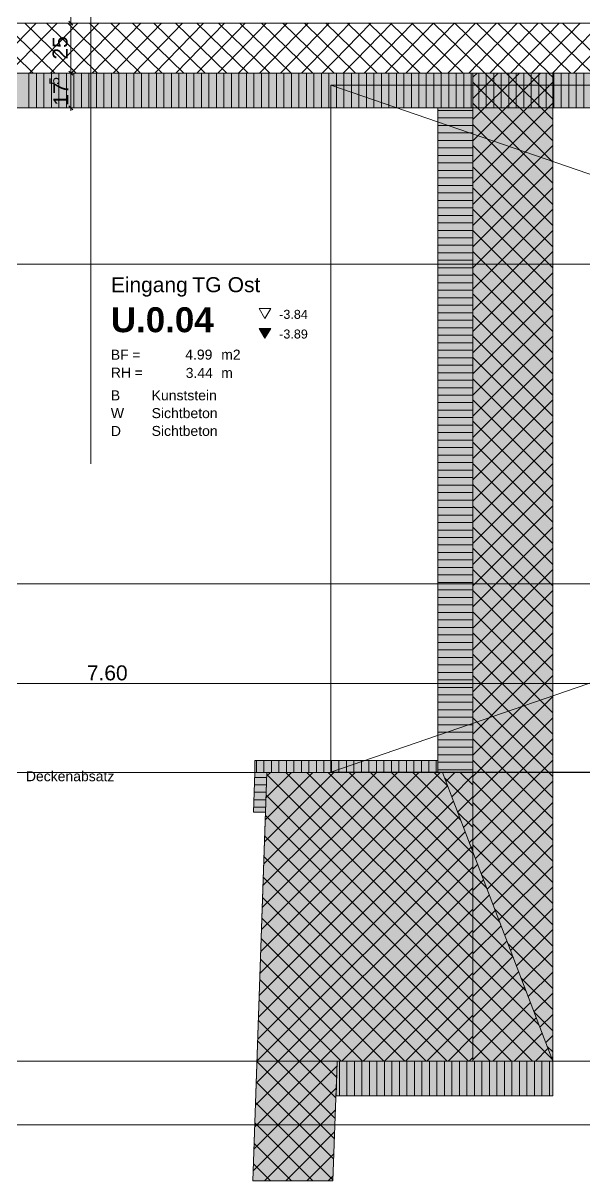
# Model space of a CAD drawing. Extents: x 0 to 1189, y 0 to 841.
# Drawn here: x 641.5 to 697.5, y 340.2 to 456.1 of the extents above; entities that cross this region are included whole.
import ezdxf
from ezdxf.lldxf.tags import DXFTag

# ---------------------------------------------------------------- set-up
doc = ezdxf.new("R2010")
doc.units = 0
doc.layers.get('0').update_dxf_attribs({"lineweight": 35})
for name, color, linetype, lineweight in [('211.5 Stahlbeton Kontur', 7, 'Continuous', 25), ('211.5 Stahlbeton Schraffur', 7, 'Continuous', 25), ('225.2 Dämmung Innen', 7, 'Continuous', 25), ('Bemassung', 7, 'Continuous', 25), ('Deckenabsätze', 7, 'Continuous', 25), ('Gebäude Kontur', 7, 'Continuous', 25), ('Hilfskörper', 7, 'Continuous', 25), ('Raumstempel', 7, 'Continuous', 25)]:
    doc.layers.add(name, color=color, linetype=linetype, lineweight=lineweight)
doc.styles.get("Standard").update_dxf_attribs({"font": 'arial.ttf'})
tags = doc.linetypes.add('DASHED2', pattern=[9.525, 6.35, -3.175]).pattern_tags.tags
tags[6:7] = [DXFTag(74, 4), DXFTag(75, 0), DXFTag(340, '0'), DXFTag(46, 1.0), DXFTag(50, 0.0), DXFTag(44, 0.0), DXFTag(45, 0.0)]
tags[4:5] = [DXFTag(74, 4), DXFTag(75, 0), DXFTag(340, '0'), DXFTag(46, 1.0), DXFTag(50, 0.0), DXFTag(44, 0.0), DXFTag(45, 0.0)]
tags = doc.linetypes.add('Strichlin_lang', pattern=[0.5, 0.3, -0.2]).pattern_tags.tags
tags[6:7] = [DXFTag(74, 4), DXFTag(75, 0), DXFTag(340, '0'), DXFTag(46, 1.0), DXFTag(50, 0.0), DXFTag(44, 0.0), DXFTag(45, 0.0)]
tags[4:5] = [DXFTag(74, 4), DXFTag(75, 0), DXFTag(340, '0'), DXFTag(46, 1.0), DXFTag(50, 0.0), DXFTag(44, 0.0), DXFTag(45, 0.0)]
tags = doc.linetypes.add('Wipeout_Contour', pattern=[1, 0, -1]).pattern_tags.tags
tags[6:7] = [DXFTag(74, 4), DXFTag(75, 0), DXFTag(340, '0'), DXFTag(46, 1.0), DXFTag(50, 0.0), DXFTag(44, 0.0), DXFTag(45, 0.0)]
tags[4:5] = [DXFTag(74, 4), DXFTag(75, 0), DXFTag(340, '0'), DXFTag(46, 1.0), DXFTag(50, 0.0), DXFTag(44, 0.0), DXFTag(45, 0.0)]

# ---------------------------------------------------------------- blocks, each defined once
blk = doc.blocks.new('Referenz-A0SO6TOG06', base_point=(4.4, 96.7))
at = {"layer": '211.5 Stahlbeton Kontur', "color": 0, "lineweight": 18}
for p, q in [((860.84, 456.12), (619.84, 456.12)), ((619.84, 451.13), (860.84, 451.13))]:
    blk.add_line(p, q, dxfattribs=at)
at = {"layer": '211.5 Stahlbeton Schraffur', "color": 0, "lineweight": 13}
for p, q in [((642.46, 451.13), (637.33, 456.12)), ((637.9, 451.13), (642.76, 456.12)), ((644.61, 451.13), (639.48, 456.12)), ((639.99, 451.13), (644.85, 456.12)), ((646.76, 451.13), (641.63, 456.12)), ((642.08, 451.13), (646.94, 456.12)), ((648.91, 451.13), (643.78, 456.12)), ((644.18, 451.13), (649.03, 456.12)), ((651.06, 451.13), (645.93, 456.12)), ((646.27, 451.13), (651.13, 456.12)), ((653.21, 451.13), (648.08, 456.12)), ((648.36, 451.13), (653.22, 456.12)), ((655.36, 451.13), (650.23, 456.12)), ((650.46, 451.13), (655.31, 456.12)), ((657.52, 451.13), (652.38, 456.12)), ((652.55, 451.13), (657.41, 456.12)), ((659.67, 451.13), (654.54, 456.12)), ((654.64, 451.13), (659.5, 456.12)), ((661.82, 451.13), (656.69, 456.12)), ((656.73, 451.13), (661.59, 456.12)), ((658.83, 451.13), (663.68, 456.12)), ((663.97, 451.13), (658.84, 456.12)), ((660.92, 451.13), (665.78, 456.12)), ((666.12, 451.13), (660.99, 456.12)), ((663.01, 451.13), (667.87, 456.12)), ((668.27, 451.13), (663.14, 456.12)), ((665.1, 451.13), (669.96, 456.12)), ((670.42, 451.13), (665.29, 456.12)), ((667.2, 451.13), (672.06, 456.12)), ((672.57, 451.13), (667.44, 456.12)), ((669.29, 451.13), (674.15, 456.12)), ((674.72, 451.13), (669.59, 456.12)), ((671.38, 451.13), (676.24, 456.12)), ((676.88, 451.13), (671.74, 456.12)), ((673.48, 451.13), (678.33, 456.12)), ((679.03, 451.13), (673.89, 456.12)), ((675.57, 451.13), (680.43, 456.12)), ((681.18, 451.13), (676.05, 456.12)), ((677.66, 451.13), (682.52, 456.12)), ((683.33, 451.13), (678.2, 456.12)), ((679.75, 451.13), (684.61, 456.12)), ((685.48, 451.13), (680.35, 456.12)), ((681.85, 451.13), (686.71, 456.12)), ((687.63, 451.13), (682.5, 456.12)), ((683.94, 451.13), (688.8, 456.12)), ((689.78, 451.13), (684.65, 456.12)), ((686.03, 451.13), (690.89, 456.12)), ((691.93, 451.13), (686.8, 456.12)), ((688.13, 451.13), (692.98, 456.12)), ((694.08, 451.13), (688.95, 456.12)), ((690.22, 451.13), (695.08, 456.12)), ((696.23, 451.13), (691.1, 456.12)), ((692.31, 451.13), (697.17, 456.12)), ((698.39, 451.13), (693.25, 456.12)), ((694.4, 451.13), (699.26, 456.12)), ((700.54, 451.13), (695.4, 456.12)), ((696.5, 451.13), (701.35, 456.12))]:
    blk.add_line(p, q, dxfattribs=at)
at = {"layer": '225.2 Dämmung Innen', "color": 0, "linetype": 'Wipeout_Contour', "lineweight": 0, "ltscale": 29.89805}
for p, q in [((782.74, 451.13), (619.84, 451.13)), ((619.84, 447.63), (782.74, 447.63))]:
    blk.add_line(p, q, dxfattribs=at)
at = {"layer": '225.2 Dämmung Innen', "color": 0, "lineweight": 13}
for p, q in [((782.74, 451.13), (619.84, 451.13)), ((642.04, 447.63), (642.04, 451.13)), ((642.79, 447.63), (642.79, 451.13)), ((643.54, 447.63), (643.54, 451.13)), ((644.29, 447.63), (644.29, 451.13)), ((645.04, 447.63), (645.04, 451.13)), ((645.79, 447.63), (645.79, 451.13)), ((646.54, 447.63), (646.54, 451.13)), ((647.29, 447.63), (647.29, 451.13)), ((648.04, 447.63), (648.04, 451.13)), ((648.79, 447.63), (648.79, 451.13)), ((649.54, 447.63), (649.54, 451.13)), ((650.29, 447.63), (650.29, 451.13)), ((651.04, 447.63), (651.04, 451.13)), ((651.79, 447.63), (651.79, 451.13)), ((652.54, 447.63), (652.54, 451.13)), ((653.29, 447.63), (653.29, 451.13)), ((654.04, 447.63), (654.04, 451.13)), ((654.79, 447.63), (654.79, 451.13)), ((655.54, 447.63), (655.54, 451.13)), ((656.29, 447.63), (656.29, 451.13)), ((657.04, 447.63), (657.04, 451.13)), ((657.79, 447.63), (657.79, 451.13)), ((658.54, 447.63), (658.54, 451.13)), ((659.29, 447.63), (659.29, 451.13)), ((660.04, 447.63), (660.04, 451.13)), ((660.79, 447.63), (660.79, 451.13)), ((661.54, 447.63), (661.54, 451.13)), ((662.29, 447.63), (662.29, 451.13)), ((663.04, 447.63), (663.04, 451.13)), ((663.79, 447.63), (663.79, 451.13)), ((664.54, 447.63), (664.54, 451.13)), ((665.29, 447.63), (665.29, 451.13)), ((666.04, 447.63), (666.04, 451.13)), ((666.79, 447.63), (666.79, 451.13)), ((667.54, 447.63), (667.54, 451.13)), ((668.29, 447.63), (668.29, 451.13)), ((669.04, 447.63), (669.04, 451.13)), ((669.79, 447.63), (669.79, 451.13)), ((670.54, 447.63), (670.54, 451.13)), ((671.29, 447.63), (671.29, 451.13)), ((672.04, 447.63), (672.04, 451.13)), ((672.79, 447.63), (672.79, 451.13)), ((673.54, 447.63), (673.54, 451.13)), ((674.29, 447.63), (674.29, 451.13)), ((675.04, 447.63), (675.04, 451.13)), ((675.79, 447.63), (675.79, 451.13)), ((676.54, 447.63), (676.54, 451.13)), ((677.29, 447.63), (677.29, 451.13)), ((678.04, 447.63), (678.04, 451.13)), ((678.79, 447.63), (678.79, 451.13)), ((679.54, 447.63), (679.54, 451.13)), ((680.29, 447.63), (680.29, 451.13)), ((681.04, 447.63), (681.04, 451.13)), ((681.79, 447.63), (681.79, 451.13)), ((682.54, 447.63), (682.54, 451.13)), ((683.29, 447.63), (683.29, 451.13)), ((684.04, 447.63), (684.04, 451.13)), ((684.79, 447.63), (684.79, 451.13)), ((685.54, 447.63), (685.54, 451.13)), ((686.29, 447.63), (686.29, 451.13)), ((687.04, 447.63), (687.04, 451.13)), ((687.79, 447.63), (687.79, 451.13)), ((688.54, 447.63), (688.54, 451.13)), ((689.29, 447.63), (689.29, 451.13)), ((690.04, 447.63), (690.04, 451.13)), ((690.79, 447.63), (690.79, 451.13)), ((691.54, 447.63), (691.54, 451.13)), ((692.29, 447.63), (692.29, 451.13)), ((693.04, 447.63), (693.04, 451.13)), ((693.79, 447.63), (693.79, 451.13)), ((694.54, 447.63), (694.54, 451.13)), ((695.29, 447.63), (695.29, 451.13)), ((696.04, 447.63), (696.04, 451.13)), ((696.79, 447.63), (696.79, 451.13)), ((697.54, 447.63), (697.54, 451.13)), ((619.84, 447.63), (782.74, 447.63))]:
    blk.add_line(p, q, dxfattribs=at)
at = {"layer": '225.2 Dämmung Innen', "color": 7, "linetype": 'Wipeout_Contour', "lineweight": 0, "ltscale": 29.89805, "true_color": 0xffffff}
for points in [[(619.84, 447.63), (782.74, 447.63), (619.84, 451.13)], [(782.74, 447.63), (619.84, 451.13), (782.74, 451.13)]]:
    blk.add_solid(points, dxfattribs=at)
at = {"layer": 'Bemassung', "color": 0, "lineweight": 13}
for p, q in [((646.23, 484.13), (646.23, 456.12)), ((645.85, 456.12), (650.67, 456.12)), ((650.23, 456.12), (645.85, 456.12)), ((646.03, 456.32), (646.43, 455.92)), ((646.43, 455.92), (646.03, 456.32)), ((646.23, 456.12), (646.23, 456.42)), ((646.23, 456.12), (646.23, 455.82)), ((646.23, 451.13), (646.23, 456.12)), ((650.34, 451.13), (645.85, 451.13)), ((650.34, 451.12), (645.85, 451.12)), ((646.03, 451.33), (646.43, 450.93)), ((646.43, 450.92), (646.03, 451.32)), ((646.23, 451.12), (646.23, 451.42)), ((646.23, 450.83), (646.23, 451.13)), ((646.23, 447.63), (646.23, 451.12)), ((650.34, 447.63), (645.85, 447.63)), ((646.03, 447.83), (646.43, 447.43)), ((646.23, 447.33), (646.23, 447.63)), ((619.84, 432), (860.84, 432)), ((166.34, 400), (860.83, 400)), ((725.83, 390), (573.83, 390))]:
    blk.add_line(p, q, dxfattribs=at)
at = {"layer": 'Deckenabsätze', "color": 0, "linetype": 'Wipeout_Contour', "lineweight": 0, "ltscale": 29.071083}
for p, q in [((694.44, 451.13), (686.44, 451.13)), ((686.44, 451.13), (686.44, 373.16)), ((694.44, 352.22), (694.44, 451.13)), ((686.44, 373.16), (694.44, 352.22))]:
    blk.add_line(p, q, dxfattribs=at)
at = {"layer": 'Deckenabsätze', "color": 0, "lineweight": 13}
for p, q in [((686.44, 450.71), (686.86, 451.13)), ((686.44, 448.59), (688.98, 451.13)), ((686.44, 446.47), (691.1, 451.13)), ((686.44, 444.34), (693.22, 451.13)), ((686.44, 451.13), (694.44, 451.13)), ((686.44, 352.22), (686.44, 451.13)), ((694.44, 444.34), (687.65, 451.13)), ((694.44, 446.47), (689.78, 451.13)), ((694.44, 448.59), (691.9, 451.13)), ((694.44, 450.71), (694.02, 451.13)), ((694.44, 451.13), (694.44, 352.22)), ((686.44, 442.22), (694.44, 450.22)), ((694.44, 442.22), (686.44, 450.22)), ((686.44, 447.63), (682.94, 447.63)), ((682.94, 447.63), (682.94, 381.12)), ((682.94, 447.38), (686.44, 447.38)), ((686.44, 440.1), (694.44, 448.1)), ((694.44, 440.1), (686.44, 448.1)), ((686.44, 381.12), (686.44, 447.63)), ((682.94, 446.63), (686.44, 446.63)), ((682.94, 445.88), (686.44, 445.88)), ((682.94, 445.13), (686.44, 445.13)), ((686.44, 437.98), (694.44, 445.98)), ((694.44, 437.98), (686.44, 445.98)), ((682.94, 444.38), (686.44, 444.38)), ((682.94, 443.63), (686.44, 443.63)), ((682.94, 442.88), (686.44, 442.88)), ((686.44, 435.86), (694.44, 443.86)), ((694.44, 435.86), (686.44, 443.86)), ((682.94, 442.13), (686.44, 442.13)), ((686.44, 433.74), (694.44, 441.74)), ((694.44, 433.74), (686.44, 441.74)), ((682.94, 441.38), (686.44, 441.38)), ((682.94, 440.63), (686.44, 440.63)), ((682.94, 439.88), (686.44, 439.88)), ((686.44, 431.62), (694.44, 439.62)), ((694.44, 431.62), (686.44, 439.62)), ((682.94, 439.13), (686.44, 439.13)), ((682.94, 438.38), (686.44, 438.38)), ((682.94, 437.63), (686.44, 437.63)), ((686.44, 429.5), (694.44, 437.5)), ((694.44, 429.5), (686.44, 437.5)), ((682.94, 436.88), (686.44, 436.88)), ((682.94, 436.13), (686.44, 436.13)), ((682.94, 435.38), (686.44, 435.38)), ((682.94, 434.63), (686.44, 434.63)), ((686.44, 427.37), (694.44, 435.37)), ((694.44, 427.37), (686.44, 435.37)), ((682.94, 433.88), (686.44, 433.88)), ((682.94, 433.13), (686.44, 433.13)), ((682.94, 432.38), (686.44, 432.38)), ((686.44, 425.25), (694.44, 433.25)), ((694.44, 425.25), (686.44, 433.25)), ((682.94, 431.63), (686.44, 431.63)), ((682.94, 430.88), (686.44, 430.88)), ((682.94, 430.13), (686.44, 430.13)), ((686.44, 423.13), (694.44, 431.13)), ((694.44, 423.13), (686.44, 431.13)), ((682.94, 429.38), (686.44, 429.38)), ((686.44, 421.01), (694.44, 429.01)), ((694.44, 421.01), (686.44, 429.01)), ((682.94, 428.63), (686.44, 428.63)), ((682.94, 427.88), (686.44, 427.88)), ((682.94, 427.13), (686.44, 427.13)), ((686.44, 418.89), (694.44, 426.89)), ((694.44, 418.89), (686.44, 426.89)), ((682.94, 426.38), (686.44, 426.38)), ((682.94, 425.63), (686.44, 425.63)), ((682.94, 424.88), (686.44, 424.88)), ((686.44, 416.77), (694.44, 424.77)), ((694.44, 416.77), (686.44, 424.77)), ((682.94, 424.13), (686.44, 424.13)), ((682.94, 423.38), (686.44, 423.38)), ((682.94, 422.63), (686.44, 422.63)), ((682.94, 421.88), (686.44, 421.88)), ((686.44, 414.65), (694.44, 422.65)), ((694.44, 414.65), (686.44, 422.65)), ((682.94, 421.13), (686.44, 421.13)), ((682.94, 420.38), (686.44, 420.38)), ((682.94, 419.63), (686.44, 419.63)), ((686.44, 412.53), (694.44, 420.53)), ((694.44, 412.53), (686.44, 420.53)), ((682.94, 418.88), (686.44, 418.88)), ((686.44, 410.4), (694.44, 418.4)), ((694.44, 410.4), (686.44, 418.4)), ((682.94, 418.13), (686.44, 418.13)), ((682.94, 417.38), (686.44, 417.38)), ((682.94, 416.63), (686.44, 416.63)), ((686.44, 408.28), (694.44, 416.28)), ((694.44, 408.28), (686.44, 416.28)), ((682.94, 415.88), (686.44, 415.88)), ((682.94, 415.13), (686.44, 415.13)), ((682.94, 414.38), (686.44, 414.38)), ((686.44, 406.16), (694.44, 414.16)), ((694.44, 406.16), (686.44, 414.16)), ((682.94, 413.63), (686.44, 413.63)), ((682.94, 412.88), (686.44, 412.88)), ((682.94, 412.13), (686.44, 412.13)), ((686.44, 404.04), (694.44, 412.04)), ((694.44, 404.04), (686.44, 412.04)), ((682.94, 411.38), (686.44, 411.38)), ((682.94, 410.63), (686.44, 410.63)), ((682.94, 409.88), (686.44, 409.88)), ((682.94, 409.13), (686.44, 409.13)), ((686.44, 401.92), (694.44, 409.92)), ((694.44, 401.92), (686.44, 409.92)), ((682.94, 408.38), (686.44, 408.38)), ((682.94, 407.63), (686.44, 407.63)), ((682.94, 406.88), (686.44, 406.88)), ((686.44, 399.8), (694.44, 407.8)), ((694.44, 399.8), (686.44, 407.8)), ((682.94, 406.13), (686.44, 406.13)), ((686.44, 397.68), (694.44, 405.68)), ((694.44, 397.68), (686.44, 405.68)), ((682.94, 405.38), (686.44, 405.38)), ((682.94, 404.63), (686.44, 404.63)), ((682.94, 403.88), (686.44, 403.88)), ((686.44, 395.55), (694.44, 403.55)), ((694.44, 395.55), (686.44, 403.55)), ((682.94, 403.13), (686.44, 403.13)), ((682.94, 402.38), (686.44, 402.38)), ((682.94, 401.63), (686.44, 401.63)), ((686.44, 393.43), (694.44, 401.43)), ((694.44, 393.43), (686.44, 401.43)), ((682.94, 400.88), (686.44, 400.88)), ((682.94, 400.13), (686.44, 400.13)), ((682.94, 399.38), (686.44, 399.38)), ((686.44, 391.31), (694.44, 399.31)), ((694.44, 391.31), (686.44, 399.31)), ((682.94, 398.63), (686.44, 398.63)), ((682.94, 397.88), (686.44, 397.88)), ((682.94, 397.13), (686.44, 397.13)), ((682.94, 396.38), (686.44, 396.38)), ((686.44, 389.19), (694.44, 397.19)), ((694.44, 389.19), (686.44, 397.19)), ((682.94, 395.63), (686.44, 395.63)), ((682.94, 394.88), (686.44, 394.88)), ((682.94, 394.13), (686.44, 394.13)), ((686.44, 387.07), (694.44, 395.07)), ((694.44, 387.07), (686.44, 395.07)), ((682.94, 393.38), (686.44, 393.38)), ((686.44, 384.95), (694.44, 392.95)), ((694.44, 384.95), (686.44, 392.95)), ((682.94, 392.63), (686.44, 392.63)), ((682.94, 391.88), (686.44, 391.88)), ((682.94, 391.13), (686.44, 391.13)), ((686.44, 382.83), (694.44, 390.83)), ((694.44, 382.83), (686.44, 390.83)), ((682.94, 390.38), (686.44, 390.38)), ((682.94, 389.63), (686.44, 389.63)), ((682.94, 388.88), (686.44, 388.88)), ((686.44, 380.71), (694.44, 388.71)), ((694.44, 380.71), (686.44, 388.71)), ((682.94, 388.13), (686.44, 388.13)), ((682.94, 387.38), (686.44, 387.38)), ((682.94, 386.63), (686.44, 386.63)), ((686.44, 378.58), (694.44, 386.58)), ((694.44, 378.58), (686.44, 386.58)), ((682.94, 385.88), (686.44, 385.88)), ((682.94, 385.13), (686.44, 385.13)), ((682.94, 384.38), (686.44, 384.38)), ((682.94, 383.63), (686.44, 383.63)), ((686.44, 376.46), (694.44, 384.46)), ((694.44, 376.46), (686.44, 384.46)), ((682.94, 382.88), (686.44, 382.88)), ((664.64, 382.32), (682.94, 382.32)), ((664.64, 381.12), (664.64, 382.32)), ((664.79, 381.12), (664.79, 382.32)), ((665.54, 381.12), (665.54, 382.32)), ((666.29, 381.12), (666.29, 382.32)), ((667.04, 381.12), (667.04, 382.32)), ((667.79, 381.12), (667.79, 382.32)), ((668.54, 381.12), (668.54, 382.32)), ((669.29, 381.12), (669.29, 382.32)), ((670.04, 381.12), (670.04, 382.32)), ((670.79, 381.12), (670.79, 382.32)), ((671.54, 381.12), (671.54, 382.32)), ((672.29, 381.12), (672.29, 382.32)), ((673.04, 381.12), (673.04, 382.32)), ((673.79, 381.12), (673.79, 382.32)), ((674.54, 381.12), (674.54, 382.32)), ((675.29, 381.12), (675.29, 382.32)), ((676.04, 381.12), (676.04, 382.32)), ((676.79, 381.12), (676.79, 382.32)), ((677.54, 381.12), (677.54, 382.32)), ((678.29, 381.12), (678.29, 382.32)), ((679.04, 381.12), (679.04, 382.32)), ((679.79, 381.12), (679.79, 382.32)), ((680.54, 381.12), (680.54, 382.32)), ((681.29, 381.12), (681.29, 382.32)), ((682.04, 381.12), (682.04, 382.32)), ((682.79, 381.12), (682.79, 382.32)), ((682.94, 382.32), (682.94, 381.12)), ((682.94, 382.13), (686.44, 382.13)), ((682.94, 381.38), (686.44, 381.38)), ((686.44, 374.34), (694.44, 382.34)), ((694.44, 374.34), (686.44, 382.34)), ((665.84, 381.12), (664.44, 340.22)), ((664.64, 381.12), (664.5, 377.12)), ((664.62, 380.62), (665.82, 380.62)), ((682.94, 381.12), (664.64, 381.12)), ((665.84, 381.12), (664.64, 381.12)), ((665.23, 363.19), (683.16, 381.12)), ((665.3, 365.38), (681.04, 381.12)), ((665.38, 367.58), (678.92, 381.12)), ((665.45, 369.78), (676.8, 381.12)), ((665.53, 371.97), (674.68, 381.12)), ((665.6, 374.17), (672.55, 381.12)), ((665.67, 376.37), (670.43, 381.12)), ((665.7, 377.12), (665.84, 381.12)), ((665.75, 378.56), (668.31, 381.12)), ((665.82, 380.76), (666.19, 381.12)), ((686.44, 360.28), (665.83, 380.89)), ((686.44, 381.12), (665.84, 381.12)), ((686.44, 362.4), (667.72, 381.12)), ((686.44, 364.53), (669.84, 381.12)), ((686.44, 366.65), (671.96, 381.12)), ((686.44, 368.77), (674.08, 381.12)), ((686.44, 370.89), (676.2, 381.12)), ((686.44, 373.01), (678.32, 381.12)), ((685.22, 376.35), (680.45, 381.12)), ((683.91, 379.78), (682.57, 381.12)), ((682.94, 381.12), (686.44, 381.12)), ((686.44, 377.74), (683.6, 380.58)), ((683.74, 380.21), (684.65, 381.12)), ((684.33, 378.68), (686.44, 380.79)), ((686.44, 379.87), (685.18, 381.12)), ((686.44, 352.22), (686.44, 381.12)), ((694.44, 372.22), (686.44, 380.22)), ((686.7, 372.48), (694.44, 380.22)), ((664.57, 379.12), (665.77, 379.12)), ((664.59, 379.87), (665.79, 379.87)), ((665.15, 360.99), (683.92, 379.76)), ((664.54, 378.37), (665.74, 378.37)), ((665.08, 358.79), (684.5, 378.22)), ((686.44, 358.16), (665.76, 378.84)), ((684.92, 377.14), (686.44, 378.66)), ((694.44, 370.1), (686.44, 378.1)), ((687.28, 370.95), (694.44, 378.1)), ((664.5, 377.12), (665.7, 377.12)), ((664.52, 377.62), (665.72, 377.62)), ((665, 356.6), (685.09, 376.69)), ((686.44, 356.04), (665.69, 376.79)), ((686.44, 375.62), (684.92, 377.14)), ((685.5, 375.61), (686.44, 376.54)), ((694.44, 367.98), (686.44, 375.98)), ((687.87, 369.41), (694.44, 375.98)), ((664.93, 354.4), (685.68, 375.15)), ((686.44, 353.92), (665.62, 374.74)), ((686.09, 374.07), (686.44, 374.42)), ((664.85, 352.21), (686.26, 373.62)), ((686.44, 373.5), (686.23, 373.71)), ((694.44, 365.86), (686.44, 373.86)), ((688.46, 367.88), (694.44, 373.86)), ((686.01, 352.22), (665.55, 372.69)), ((686.5, 372.99), (686.44, 373.06)), ((664.78, 350.01), (686.44, 371.67)), ((686.44, 371.42), (686.92, 371.9)), ((687.81, 369.56), (686.44, 370.94)), ((689.04, 366.34), (694.44, 371.73)), ((683.89, 352.22), (665.48, 370.63)), ((686.44, 369.3), (687.51, 370.37)), ((694.44, 363.73), (687.32, 370.85)), ((664.7, 347.81), (686.44, 369.55)), ((681.77, 352.22), (665.41, 368.58)), ((686.44, 367.18), (688.09, 368.83)), ((689.13, 366.13), (686.44, 368.81)), ((689.63, 364.81), (694.44, 369.61)), ((664.63, 345.62), (686.44, 367.43)), ((694.44, 361.61), (688.63, 367.42)), ((690.22, 363.27), (694.44, 367.49)), ((679.65, 352.22), (665.34, 366.53)), ((686.44, 365.06), (688.68, 367.3)), ((690.44, 362.69), (686.44, 366.69)), ((673.35, 352.22), (686.44, 365.31)), ((686.44, 362.94), (689.26, 365.76)), ((690.8, 361.74), (694.44, 365.37)), ((677.53, 352.22), (665.27, 364.48)), ((691.75, 359.26), (686.44, 364.57)), ((686.44, 360.81), (689.85, 364.23)), ((694.44, 359.49), (689.94, 363.99)), ((675.47, 352.22), (686.44, 363.19)), ((691.39, 360.2), (694.44, 363.25)), ((675.4, 352.22), (665.2, 362.43)), ((686.44, 358.69), (690.44, 362.69)), ((693.06, 355.83), (686.44, 362.45)), ((677.6, 352.22), (686.44, 361.06)), ((686.44, 356.57), (691.02, 361.16)), ((694.44, 357.37), (691.26, 360.55)), ((691.98, 358.67), (694.44, 361.13)), ((673.28, 352.22), (665.13, 360.38)), ((694.37, 352.39), (686.44, 360.33)), ((686.44, 354.45), (691.61, 359.62)), ((672.8, 350.59), (665.06, 358.33)), ((679.72, 352.22), (686.44, 358.94)), ((692.42, 352.22), (686.44, 358.21)), ((692.56, 357.13), (694.44, 359.01)), ((686.44, 352.33), (692.2, 358.09)), ((694.44, 355.25), (692.57, 357.12)), ((672.73, 348.53), (664.99, 356.27)), ((681.84, 352.22), (686.44, 356.82)), ((690.3, 352.22), (686.44, 356.09)), ((688.45, 352.22), (692.78, 356.55)), ((693.15, 355.6), (694.44, 356.89)), ((683.96, 352.22), (686.44, 354.7)), ((690.57, 352.22), (693.37, 355.02)), ((693.74, 354.06), (694.44, 354.76)), ((672.66, 346.48), (664.92, 354.22)), ((688.18, 352.22), (686.44, 353.97)), ((694.44, 353.13), (693.88, 353.69)), ((686.08, 352.22), (686.44, 352.58)), ((692.7, 352.22), (693.96, 353.48)), ((694.32, 352.53), (694.44, 352.64)), ((664.55, 343.42), (672.84, 351.71)), ((672.59, 344.43), (664.85, 352.17)), ((672.45, 340.22), (672.86, 352.22)), ((672.86, 352.22), (672.77, 348.72)), ((672.86, 352.22), (686.44, 352.22)), ((694.44, 352.22), (672.86, 352.22)), ((673.1, 348.72), (673.1, 352.22)), ((673.85, 348.72), (673.85, 352.22)), ((674.6, 348.72), (674.6, 352.22)), ((675.35, 348.72), (675.35, 352.22)), ((676.1, 348.72), (676.1, 352.22)), ((676.85, 348.72), (676.85, 352.22)), ((677.6, 348.72), (677.6, 352.22)), ((678.35, 348.72), (678.35, 352.22)), ((679.1, 348.72), (679.1, 352.22)), ((679.85, 348.72), (679.85, 352.22)), ((680.6, 348.72), (680.6, 352.22)), ((681.35, 348.72), (681.35, 352.22)), ((682.1, 348.72), (682.1, 352.22)), ((682.85, 348.72), (682.85, 352.22)), ((683.6, 348.72), (683.6, 352.22)), ((684.35, 348.72), (684.35, 352.22)), ((685.1, 348.72), (685.1, 352.22)), ((685.85, 348.72), (685.85, 352.22)), ((694.44, 352.22), (686.44, 352.22)), ((686.6, 348.72), (686.6, 352.22)), ((687.35, 348.72), (687.35, 352.22)), ((688.1, 348.72), (688.1, 352.22)), ((688.85, 348.72), (688.85, 352.22)), ((689.6, 348.72), (689.6, 352.22)), ((690.35, 348.72), (690.35, 352.22)), ((691.1, 348.72), (691.1, 352.22)), ((691.85, 348.72), (691.85, 352.22)), ((692.6, 348.72), (692.6, 352.22)), ((693.35, 348.72), (693.35, 352.22)), ((694.1, 348.72), (694.1, 352.22)), ((694.44, 348.72), (694.44, 352.22)), ((672.52, 342.38), (664.78, 350.12)), ((664.48, 341.22), (672.76, 349.51)), ((672.45, 340.33), (664.71, 348.07)), ((672.77, 348.72), (694.44, 348.72)), ((665.6, 340.22), (672.69, 347.32)), ((670.43, 340.22), (664.64, 346.02)), ((667.72, 340.22), (672.61, 345.12)), ((668.31, 340.22), (664.57, 343.97)), ((666.19, 340.22), (664.5, 341.92)), ((669.84, 340.22), (672.54, 342.92)), ((664.44, 340.22), (672.45, 340.22)), ((671.96, 340.22), (672.46, 340.73))]:
    blk.add_line(p, q, dxfattribs=at)
at = {"layer": 'Deckenabsätze', "color": 0, "linetype": 'Wipeout_Contour', "lineweight": 0, "ltscale": 29.028622}
for p, q in [((686.44, 447.63), (682.94, 447.63)), ((682.94, 447.63), (682.94, 381.12)), ((686.44, 381.12), (686.44, 447.63)), ((682.94, 381.12), (686.44, 381.12))]:
    blk.add_line(p, q, dxfattribs=at)
at = {"layer": 'Deckenabsätze', "color": 0, "linetype": 'Wipeout_Contour', "lineweight": 0, "ltscale": 35.380622}
for p, q in [((682.94, 382.32), (664.64, 382.32)), ((664.64, 382.32), (664.64, 381.12)), ((682.94, 381.12), (682.94, 382.32)), ((664.64, 381.12), (665.84, 381.12)), ((665.84, 381.12), (682.94, 381.12))]:
    blk.add_line(p, q, dxfattribs=at)
at = {"layer": 'Deckenabsätze', "color": 0, "linetype": 'Wipeout_Contour', "lineweight": 0, "ltscale": 28.104496}
for p, q in [((664.64, 381.12), (664.5, 377.12)), ((665.84, 381.12), (664.64, 381.12)), ((665.7, 377.12), (665.84, 381.12)), ((664.5, 377.12), (665.7, 377.12))]:
    blk.add_line(p, q, dxfattribs=at)
at = {"layer": 'Deckenabsätze', "color": 0, "linetype": 'Wipeout_Contour', "lineweight": 0, "ltscale": 56.229539}
for p, q in [((665.84, 381.12), (665.7, 377.12)), ((683.4, 381.12), (665.84, 381.12)), ((686.44, 373.16), (683.4, 381.12)), ((665.7, 377.12), (664.44, 340.22)), ((686.44, 352.22), (686.44, 373.16)), ((672.45, 340.22), (672.86, 352.22)), ((672.86, 352.22), (686.44, 352.22)), ((664.44, 340.22), (672.45, 340.22))]:
    blk.add_line(p, q, dxfattribs=at)
at = {"layer": 'Deckenabsätze', "color": 0, "linetype": 'Wipeout_Contour', "lineweight": 0, "ltscale": 21.386137}
for p, q in [((686.44, 381.12), (683.4, 381.12)), ((683.4, 381.12), (686.44, 373.16)), ((686.44, 373.16), (686.44, 381.12))]:
    blk.add_line(p, q, dxfattribs=at)
at = {"layer": 'Deckenabsätze', "color": 0, "linetype": 'Wipeout_Contour', "lineweight": 0, "ltscale": 21.301401}
for p, q in [((694.44, 352.22), (686.44, 373.16)), ((686.44, 373.16), (686.44, 352.22)), ((686.44, 352.22), (694.44, 352.22))]:
    blk.add_line(p, q, dxfattribs=at)
at = {"layer": 'Deckenabsätze', "color": 0, "linetype": 'Wipeout_Contour', "lineweight": 0, "ltscale": 28.132975}
for p, q in [((672.86, 352.22), (672.77, 348.72)), ((694.44, 352.22), (672.86, 352.22)), ((694.44, 348.72), (694.44, 352.22)), ((672.77, 348.72), (694.44, 348.72))]:
    blk.add_line(p, q, dxfattribs=at)
at = {"layer": 'Deckenabsätze', "color": 0, "lineweight": 13}
for points in [[(686.44, 352.22), (694.44, 352.22), (686.44, 451.13)], [(694.44, 352.22), (694.44, 451.13), (686.44, 451.13)], [(664.44, 340.22), (665.84, 340.22), (665.84, 381.12)], [(665.84, 340.22), (672.45, 340.22), (665.84, 381.12)], [(672.45, 340.22), (672.45, 381.12), (665.84, 381.12)], [(672.86, 352.22), (672.45, 352.22), (672.45, 381.12)], [(672.86, 352.22), (672.86, 381.12), (672.45, 381.12)], [(686.44, 352.22), (672.86, 352.22), (672.86, 381.12)], [(686.44, 352.22), (686.44, 381.12), (672.86, 381.12)], [(686.44, 352.22), (686.44, 352.22), (686.44, 381.12)], [(672.45, 340.22), (672.86, 352.22), (672.45, 352.22)], [(672.86, 352.22), (686.44, 352.22), (672.86, 352.22)], [(686.44, 352.22), (686.44, 352.22), (686.44, 352.22)]]:
    blk.add_solid(points, dxfattribs=at)
at = {"layer": 'Deckenabsätze', "color": 7, "linetype": 'Wipeout_Contour', "lineweight": 0, "ltscale": 29.071083, "true_color": 0xffffff}
for points in [[(694.44, 373.16), (686.44, 373.16), (694.44, 451.13)], [(686.44, 373.16), (694.44, 451.13), (686.44, 451.13)], [(694.44, 352.22), (694.44, 373.16), (686.44, 373.16)]]:
    blk.add_solid(points, dxfattribs=at)
at = {"layer": 'Deckenabsätze', "color": 7, "linetype": 'Wipeout_Contour', "lineweight": 0, "ltscale": 29.028622, "true_color": 0xffffff}
for points in [[(682.94, 381.12), (686.44, 381.12), (682.94, 447.63)], [(686.44, 381.12), (682.94, 447.63), (686.44, 447.63)]]:
    blk.add_solid(points, dxfattribs=at)
at = {"layer": 'Deckenabsätze', "color": 7, "linetype": 'Wipeout_Contour', "lineweight": 0, "ltscale": 35.380622, "true_color": 0xffffff}
for points in [[(664.64, 381.12), (682.94, 381.12), (664.64, 382.32)], [(682.94, 381.12), (664.64, 382.32), (682.94, 382.32)]]:
    blk.add_solid(points, dxfattribs=at)
at = {"layer": 'Deckenabsätze', "color": 7, "linetype": 'Wipeout_Contour', "lineweight": 0, "ltscale": 28.104496, "true_color": 0xffffff}
for points in [[(665.7, 377.12), (664.5, 377.12), (665.84, 381.12)], [(664.5, 377.12), (665.84, 381.12), (664.64, 381.12)], [(665.84, 381.12), (664.64, 381.12), (665.84, 381.12)], [(665.7, 377.12), (665.7, 377.12), (664.5, 377.12)]]:
    blk.add_solid(points, dxfattribs=at)
at = {"layer": 'Deckenabsätze', "color": 7, "linetype": 'Wipeout_Contour', "lineweight": 0, "ltscale": 56.229539, "true_color": 0xffffff}
for points in [[(665.7, 377.12), (684.92, 377.12), (665.84, 381.12)], [(684.92, 377.12), (665.84, 381.12), (683.4, 381.12)], [(665.57, 373.16), (686.44, 373.16), (665.7, 377.12)], [(686.44, 373.16), (665.7, 377.12), (684.92, 377.12)], [(664.85, 352.22), (686.44, 352.22), (665.57, 373.16)], [(686.44, 352.22), (665.57, 373.16), (686.44, 373.16)], [(664.44, 340.22), (672.45, 340.22), (664.85, 352.22)], [(672.45, 340.22), (664.85, 352.22), (672.86, 352.22)], [(664.85, 352.22), (672.86, 352.22), (664.85, 352.22)], [(672.86, 352.22), (664.85, 352.22), (686.44, 352.22)]]:
    blk.add_solid(points, dxfattribs=at)
at = {"layer": 'Deckenabsätze', "color": 7, "linetype": 'Wipeout_Contour', "lineweight": 0, "ltscale": 21.386137, "true_color": 0xffffff}
blk.add_solid([(686.44, 373.16), (686.44, 381.12), (683.4, 381.12)], dxfattribs=at)
at = {"layer": 'Deckenabsätze', "color": 7, "linetype": 'Wipeout_Contour', "lineweight": 0, "ltscale": 21.301401, "true_color": 0xffffff}
blk.add_solid([(686.44, 352.22), (694.44, 352.22), (686.44, 373.16)], dxfattribs=at)
at = {"layer": 'Deckenabsätze', "color": 7, "linetype": 'Wipeout_Contour', "lineweight": 0, "ltscale": 28.132975, "true_color": 0xffffff}
for points in [[(694.44, 348.72), (672.77, 348.72), (694.44, 352.22)], [(672.77, 348.72), (694.44, 352.22), (672.86, 352.22)], [(694.44, 352.22), (672.86, 352.22), (672.86, 352.22)], [(672.77, 348.72), (694.44, 348.72), (672.77, 348.72)]]:
    blk.add_solid(points, dxfattribs=at)
at = {"layer": 'Gebäude Kontur', "color": 0, "linetype": 'Strichlin_lang', "lineweight": 13, "ltscale": 0.13}
for p, q in [((723.84, 352.22), (619.83, 352.22)), ((730.26, 345.82), (613.44, 345.82))]:
    blk.add_line(p, q, dxfattribs=at)
at = {"layer": 'Hilfskörper', "color": 0, "lineweight": 13}
for p, q in [((672.23, 449.92), (772.17, 415.52)), ((672.23, 381.13), (672.23, 449.92)), ((672.23, 449.92), (772.17, 449.92)), ((772.17, 415.52), (672.23, 381.13)), ((672.23, 381.13), (772.17, 381.13)), ((672.23, 381.13), (680.54, 381.12)), ((688.91, 381.12), (697.27, 381.12)), ((697.27, 381.12), (705.63, 381.12))]:
    blk.add_line(p, q, dxfattribs=at)
at = {"layer": 'Hilfskörper', "color": 0, "linetype": 'DASHED2', "lineweight": 13, "ltscale": 0.13}
blk.add_line((625.83, 381.12), (809.83, 381.12), dxfattribs=at)
at = {"layer": 'Raumstempel', "color": 0, "lineweight": 13}
for p, q in [((648.23, 412), (648.23, 460)), ((665.07, 427.57), (665.65, 426.57)), ((666.23, 427.57), (665.07, 427.57)), ((665.65, 426.57), (666.23, 427.57)), ((665.07, 425.57), (665.65, 424.57)), ((666.23, 425.57), (665.07, 425.57)), ((665.65, 424.57), (666.23, 425.57))]:
    blk.add_line(p, q, dxfattribs=at)
for points in [[(665.65, 424.57), (665.65, 425.57), (665.07, 425.57)], [(665.65, 424.57), (666.23, 425.57), (665.65, 425.57)]]:
    blk.add_solid(points, dxfattribs=at)
at = {"layer": 'Bemassung', "color": 0, "linetype": 'Continuous', "lineweight": 13, "ltscale": 0.13, "attachment_point": 1, "rotation": 90}
for s, insert, char_height in [('{\\fArial;25}', (644.4, 452.48), 1.5), ('{\\fArial;5}', (644.09, 449.95), 0.99), ('{\\fArial;17}', (644.49, 447.85), 1.5)]:
    blk.add_mtext(s, dxfattribs=dict(at, insert=insert, char_height=char_height))
at = {"layer": 'Bemassung', "color": 0, "linetype": 'Continuous', "lineweight": 13, "ltscale": 0.13, "insert": (647.83, 391.83), "char_height": 1.5, "attachment_point": 1}
blk.add_mtext('{\\fArial;7.60}', dxfattribs=at)
at = {"layer": 'Hilfskörper', "color": 0, "lineweight": 13, "insert": (641.73, 381.23), "char_height": 1, "attachment_point": 1}
blk.add_mtext('{\\fArial;Deckenabsatz}', dxfattribs=at)
at = {"layer": 'Raumstempel', "color": 0, "lineweight": 13, "attachment_point": 1}
for s, insert, char_height in [('{\\fArial;Eingang}', (650.23, 430.69), 1.5), ('{\\fArial;TG}', (658.38, 430.69), 1.5), ('{\\fArial;Ost}', (661.92, 430.69), 1.5), ('{\\fArial|b1|i0;U.0.04}', (650.23, 427.68), 2.5), ('{\\fArial;-3.84}', (667.07, 427.42), 0.9), ('{\\fArial;-3.89}', (667.07, 425.45), 0.9), ('{\\fArial;BF}', (650.23, 423.43), 1), ('{\\fArial;=}', (652.38, 423.43), 1), ('{\\fArial;4.99}', (657.67, 423.44), 1), ('{\\fArial;m2}', (661.27, 423.44), 1), ('{\\fArial;RH}', (650.23, 421.64), 1), ('{\\fArial;=}', (652.6, 421.64), 1), ('{\\fArial;3.44}', (657.72, 421.61), 1), ('{\\fArial;m}', (661.27, 421.61), 1), ('{\\fArial;B}', (650.23, 419.36), 1), ('{\\fArial;Kunststein}', (654.31, 419.36), 1), ('{\\fArial;W}', (650.23, 417.58), 1), ('{\\fArial;Sichtbeton}', (654.31, 417.58), 1), ('{\\fArial;D}', (650.23, 415.79), 1), ('{\\fArial;Sichtbeton}', (654.31, 415.8), 1)]:
    blk.add_mtext(s, dxfattribs=dict(at, insert=insert, char_height=char_height))

msp = doc.modelspace()

# ---------------------------------------------------------------- block references
at = {"color": 8, "lineweight": 25, "ltscale": 0.25, "true_color": 0x808080}
msp.add_blockref('Referenz-A0SO6TOG06', (4.4, 96.7), dxfattribs=at)

doc.saveas('drawing.dxf')
